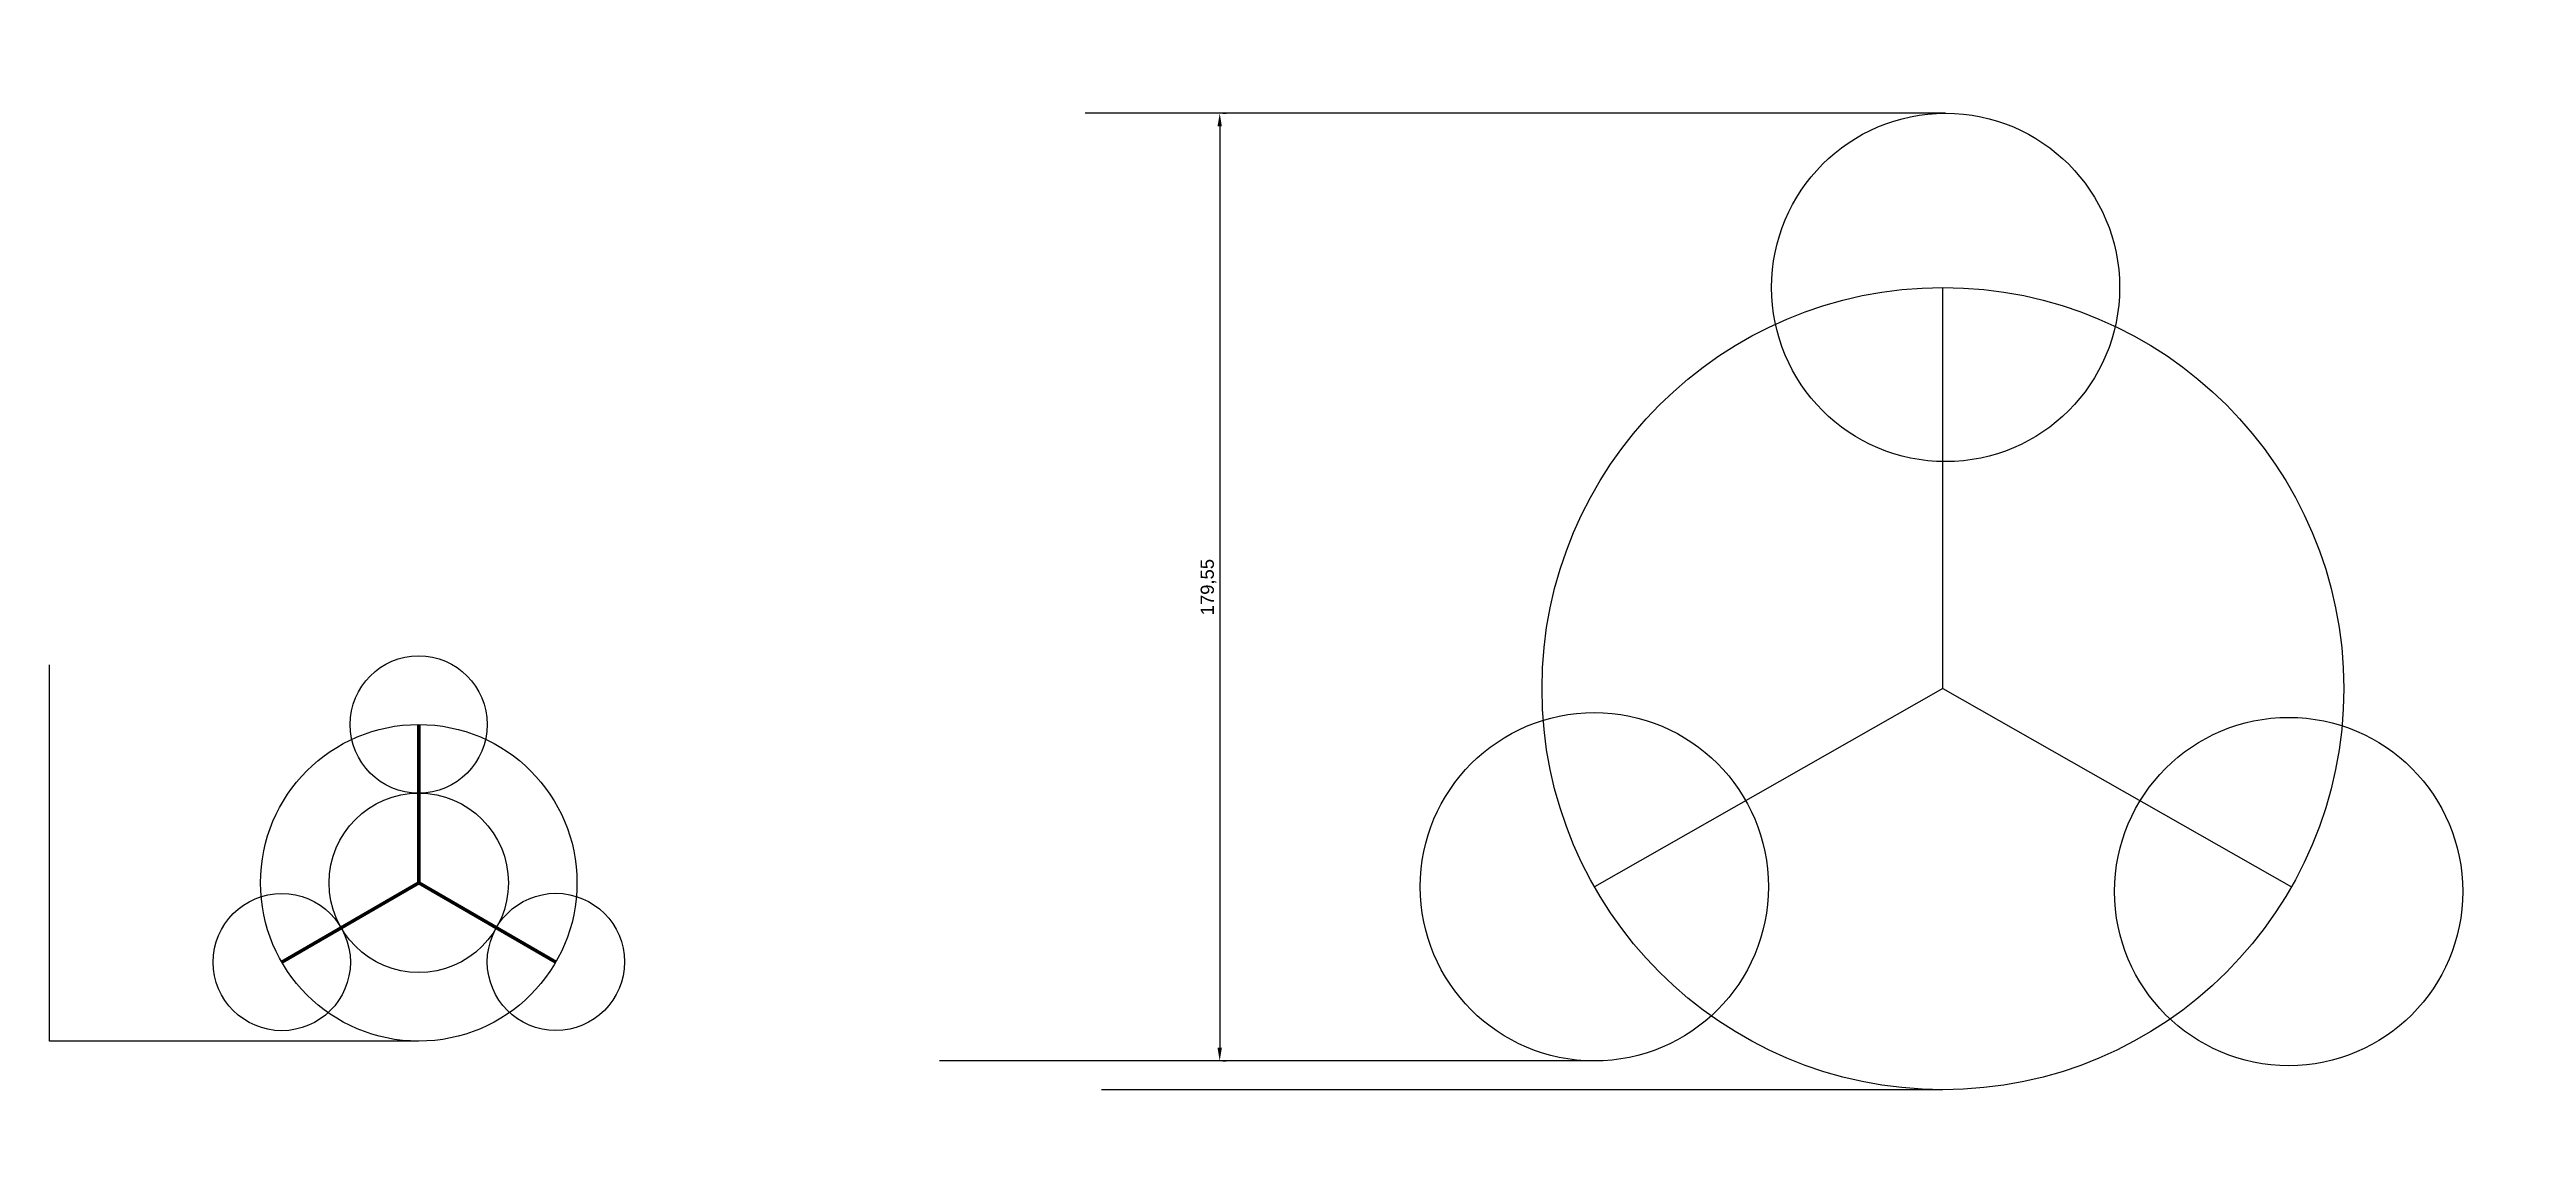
# Model space of a CAD drawing. Header units: millimetres. Extents: x 2616 to 3086, y 1772 to 1976.
import ezdxf

# ---------------------------------------------------------------- set-up
doc = ezdxf.new("R2010")
doc.units = ezdxf.units.MM
doc.styles.get("Standard").update_dxf_attribs({"font": 'arial.ttf'})
doc.dimstyles.new('ISO-25', dxfattribs={"dimtxt": 2.5, "dimasz": 2.5, "dimexe": 1.25, "dimexo": 0.625, "dimtad": 1, "dimtxsty": 'Standard', "dimcen": 2.5, "dimadec": 0, "dimazin": 0, "dimtfac": 1, "dimtmove": 0, "dimatfit": 3, "dimfxl": 1, "dimarcsym": 0})

# ---------------------------------------------------------------- blocks, each defined once
blk = doc.blocks.new('*U1')
blk.add_circle((0, 0), 13)
blk = doc.blocks.new('*U2')
at = {"color": 0, "linetype": 'ByBlock', "lineweight": -2, "transparency": 16777216}
for p, rotation in [((2686.3, 1848.53), 240), ((2712.31, 1803.55), 120)]:
    blk.add_blockref('*U1', p, dxfattribs=dict(at, rotation=rotation))
blk.add_blockref('*U1', (2660.35, 1803.52), dxfattribs=at)
blk = doc.blocks.new('*U3')
blk.add_circle((0, 0), 33)
blk = doc.blocks.new('*U4')
at = {"color": 0, "linetype": 'ByBlock', "lineweight": -2, "transparency": 16777216}
for p, rotation in [((2975.79, 1931.34), 240), ((3040.84, 1816.89), 120)]:
    blk.add_blockref('*U3', p, dxfattribs=dict(at, rotation=rotation))
blk.add_blockref('*U3', (2909.2, 1817.79), dxfattribs=at)
blk = doc.blocks.new('*D5')
at = {"color": 0, "lineweight": -2, "transparency": 16777216}
for p, q in [((2838.79, 1964.34), (2839.42, 1964.34)), ((2838.17, 1961.84), (2838.17, 1787.29)), ((2838.79, 1784.79), (2839.42, 1784.79))]:
    blk.add_line(p, q, dxfattribs=at)
at = {"color": 0, "transparency": 16777216}
for points in [[(2837.75, 1961.84), (2838.58, 1961.84), (2838.17, 1964.34)], [(2837.75, 1787.29), (2838.58, 1787.29), (2838.17, 1784.79)]]:
    blk.add_solid(points, dxfattribs=at)
at = {"layer": 'Defpoints', "color": 0, "transparency": 16777216}
for p in [(2838.17, 1964.34), (2838.17, 1784.79), (2838.17, 1784.79)]:
    blk.add_point(p, dxfattribs=at)
at = {"color": 0, "transparency": 16777216, "insert": (2836.04, 1874.56), "char_height": 2.5, "attachment_point": 5, "rotation": 90}
blk.add_mtext('179,55', dxfattribs=at)

msp = doc.modelspace()

# ---------------------------------------------------------------- linework, layer by layer
for p, q in [((2975.794, 1964.335), (2812.66, 1964.335)), ((2975.277, 1855.337), (2975.277, 1931.337)), ((2616.318, 1788.533), (2616.318, 1859.842)), ((2975.277, 1855.337), (2909.202, 1817.786)), ((2975.277, 1855.337), (3041.352, 1817.786)), ((2686.318, 1788.533), (2616.318, 1788.533)), ((2909.202, 1784.786), (2785.072, 1784.786)), ((2975.277, 1779.337), (2815.783, 1779.337))]:
    msp.add_line(p, q)
at = {"color": 240, "lineweight": 70, "true_color": 0xed1f24}
for q in [(2686.318, 1848.533), (2660.348, 1803.515), (2686.318, 1818.533), (2712.289, 1803.515)]:
    msp.add_line((2686.318, 1818.533), q, dxfattribs=at)
for centre, radius in [((2975.277, 1855.337), 76), ((2686.318, 1818.533), 30), ((2686.318, 1818.533), 17)]:
    msp.add_circle(centre, radius)

# ---------------------------------------------------------------- block references
msp.add_blockref('*U4', (0, 0))
at = {"color": 242, "true_color": 0xcd2027}
msp.add_blockref('*U2', (0, 0), dxfattribs=at)

# ---------------------------------------------------------------- dimensions: what is measured, and where the dimension line sits
dim = msp.add_linear_dim(base=(2838.166, 1784.786), p1=(2838.166, 1964.335), p2=(2838.166, 1784.786), angle=270, dimstyle='ISO-25')
dim.commit()
dim.dimension.update_dxf_attribs({"geometry": '*D5', "text_midpoint": (2836.038, 1874.561)})

doc.saveas('drawing.dxf')
